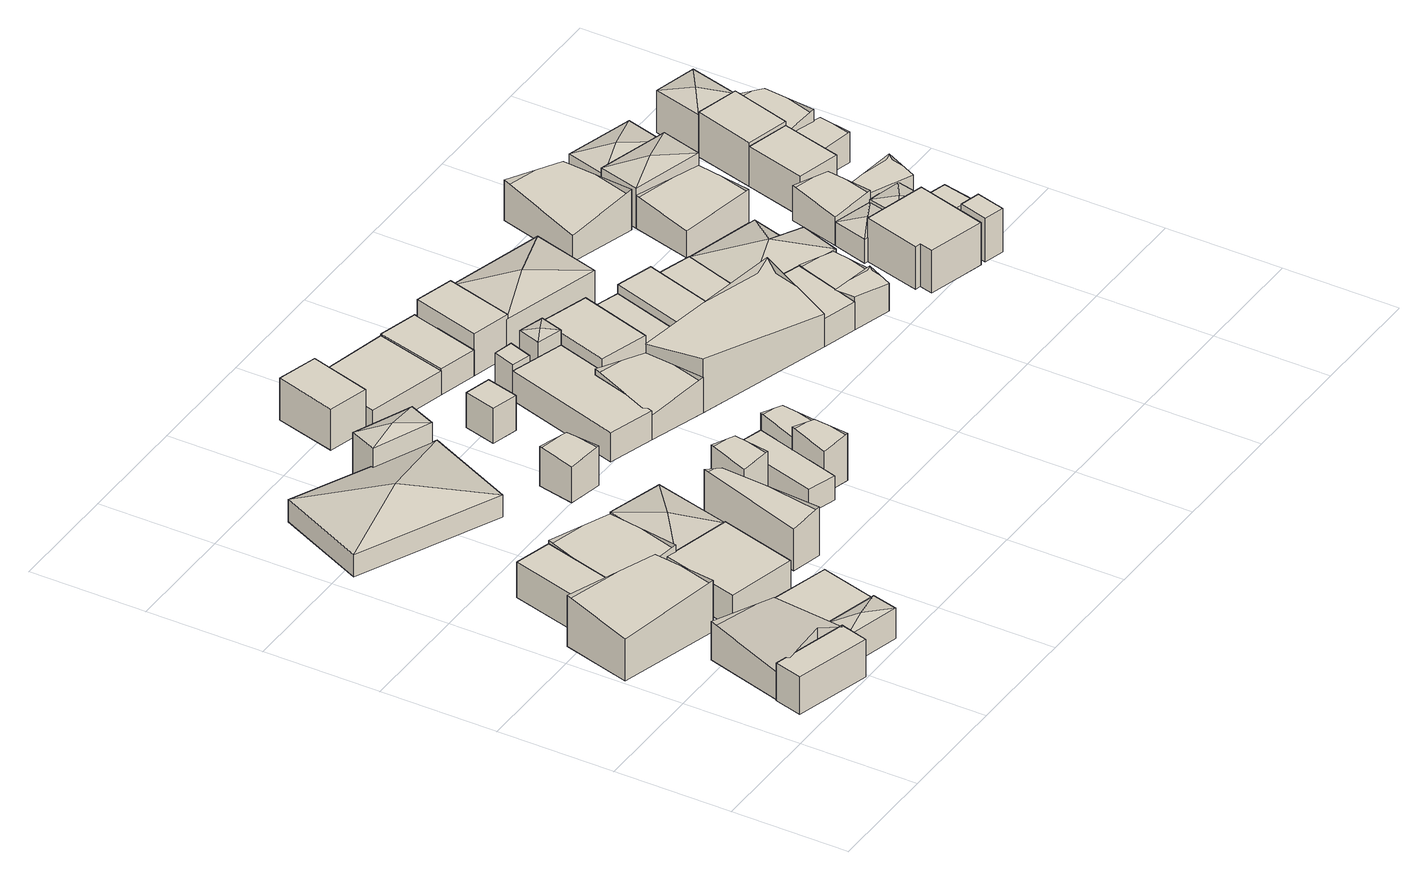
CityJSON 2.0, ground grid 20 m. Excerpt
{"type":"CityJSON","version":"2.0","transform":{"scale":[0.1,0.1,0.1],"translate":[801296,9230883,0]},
"CityObjects":{
"building1":{"type":"Building","attributes":{"Building Type":"Residential","Roof Shape":"flat","Roof Material":"Concrete Aluminum Tile","Roof Material Code":2,"Roof Direction":"northwest","Building Height":6.77,"Roof Slope":6.8,"Footprint Area":68.12,"Solar PV Capacity Low":8.53,"Solar PV Capacity High":11.2,"Solar Annual Energy Low":12298,"Solar Annual Energy High":16208,"Suitable PV Area":50.92},"geometry":[{"type":"MultiSurface","lod":"2.2","boundaries":[[[0,1,2,3]],[[3,2,4,5]],[[2,1,6,4]],[[1,0,7,6]],[[0,3,5,7]],[[5,4,6,7]]]}]},
"building2":{"type":"Building","attributes":{"Building Type":"Residential","Roof Shape":"gable","Roof Material":"Concrete Glazed Tile","Roof Material Code":1,"Roof Direction":"northwest","Building Height":5.13,"Roof Slope":26.9,"Footprint Area":180.85,"Solar PV Capacity Low":22.64,"Solar PV Capacity High":29.74,"Solar Annual Energy Low":32652,"Solar Annual Energy High":43033,"Suitable PV Area":135.19},"geometry":[{"type":"MultiSurface","lod":"2.2","boundaries":[[[8,9,10,3,11]],[[11,3,12,13]],[[3,10,14,12]],[[10,9,15,14]],[[9,8,16,15]],[[8,11,13,16]],[[13,12,14,15,16]]]}]},
"building3":{"type":"Building","attributes":{"Building Type":"Residential","Roof Shape":"gable","Roof Material":"Concrete Glazed Tile","Roof Material Code":1,"Roof Direction":"northwest","Building Height":7.57,"Roof Slope":34.1,"Footprint Area":220.78,"Solar PV Capacity Low":27.64,"Solar PV Capacity High":36.31,"Solar Annual Energy Low":39861,"Solar Annual Energy High":52533,"Suitable PV Area":165.03},"geometry":[{"type":"MultiSurface","lod":"2.2","boundaries":[[[17,18,19,20]],[[20,19,21,22]],[[19,18,23,21]],[[18,17,24,23]],[[17,20,22,24]],[[22,21,23,24]]]}]},
"building4":{"type":"Building","attributes":{"Building Type":"Residential","Roof Shape":"flat","Roof Material":"Concrete Glazed Tile","Roof Material Code":1,"Roof Direction":"northwest","Building Height":6.44,"Roof Slope":5.1,"Footprint Area":94.06,"Solar PV Capacity Low":11.78,"Solar PV Capacity High":15.47,"Solar Annual Energy Low":16982,"Solar Annual Energy High":22381,"Suitable PV Area":70.31},"geometry":[{"type":"MultiSurface","lod":"2.2","boundaries":[[[25,26,27,28]],[[28,27,29,30]],[[27,26,31,29]],[[26,25,32,31]],[[25,28,30,32]],[[30,29,31,32]]]}]},
"building5":{"type":"Building","attributes":{"Building Type":"Residential","Roof Shape":"hip","Roof Material":"Concrete Aluminum Tile","Roof Material Code":2,"Roof Direction":"northwest","Building Height":5.46,"Roof Slope":27.1,"Footprint Area":46.01,"Solar PV Capacity Low":5.76,"Solar PV Capacity High":7.57,"Solar Annual Energy Low":8307,"Solar Annual Energy High":10948,"Suitable PV Area":34.39},"geometry":[{"type":"MultiSurface","lod":"2.2","boundaries":[[[33,34,35,36]],[[36,35,37,38]],[[35,34,39,37]],[[34,33,40,39]],[[33,36,38,40]],[[38,37,41]],[[37,39,41]],[[39,40,41]],[[40,38,41]]]}]},
"building6":{"type":"Building","attributes":{"Building Type":"Residential","Roof Shape":"flat","Roof Material":"Concrete Glazed Tile","Roof Material Code":1,"Roof Direction":"northwest","Building Height":5.01,"Roof Slope":5.6,"Footprint Area":106.57,"Solar PV Capacity Low":13.34,"Solar PV Capacity High":17.53,"Solar Annual Energy Low":19241,"Solar Annual Energy High":25357,"Suitable PV Area":79.66},"geometry":[{"type":"MultiSurface","lod":"2.2","boundaries":[[[11,36,35,42]],[[42,35,43,44]],[[35,36,45,43]],[[36,11,46,45]],[[11,42,44,46]],[[44,43,45,46]]]}]},
"building7":{"type":"Building","attributes":{"Building Type":"Residential","Roof Shape":"gable","Roof Material":"Concrete Glazed Tile","Roof Material Code":1,"Roof Direction":"northwest","Building Height":5.4,"Roof Slope":26,"Footprint Area":176.95,"Solar PV Capacity Low":22.16,"Solar PV Capacity High":29.1,"Solar Annual Energy Low":31947,"Solar Annual Energy High":42104,"Suitable PV Area":132.27},"geometry":[{"type":"MultiSurface","lod":"2.2","boundaries":[[[28,27,47,48]],[[48,47,49,50]],[[47,27,51,49]],[[27,28,52,51]],[[28,48,50,52]],[[50,49,51,52]]]}]},
"building8":{"type":"Building","attributes":{"Building Type":"Residential","Roof Shape":"shed","Roof Material":"Concrete Glazed Tile","Roof Material Code":1,"Roof Direction":"northwest","Building Height":5.72,"Roof Slope":13.4,"Footprint Area":168.51,"Solar PV Capacity Low":21.1,"Solar PV Capacity High":27.71,"Solar Annual Energy Low":30423,"Solar Annual Energy High":40096,"Suitable PV Area":125.96},"geometry":[{"type":"MultiSurface","lod":"2.2","boundaries":[[[53,54,55,56]],[[56,55,57,58]],[[55,54,59,57]],[[54,53,60,59]],[[53,56,58,60]],[[58,57,59,60]]]}]},
"building9":{"type":"Building","attributes":{"Building Type":"Residential","Roof Shape":"hip","Roof Material":"Concrete Aluminum Tile","Roof Material Code":2,"Roof Direction":"northwest","Building Height":4.01,"Roof Slope":27.3,"Footprint Area":453.18,"Solar PV Capacity Low":56.74,"Solar PV Capacity High":74.53,"Solar Annual Energy Low":81819,"Solar Annual Energy High":107831,"Suitable PV Area":338.75},"geometry":[{"type":"MultiSurface","lod":"2.2","boundaries":[[[61,62,63,64]],[[64,63,65,66]],[[63,62,67,65]],[[62,61,68,67]],[[61,64,66,68]],[[66,65,69]],[[65,67,69]],[[67,68,69]],[[68,66,69]]]}]},
"building10":{"type":"Building","attributes":{"Building Type":"Residential","Roof Shape":"hip","Roof Material":"Concrete Aluminum Tile","Roof Material Code":2,"Roof Direction":"northwest","Building Height":5.84,"Roof Slope":20,"Footprint Area":144.05,"Solar PV Capacity Low":18.04,"Solar PV Capacity High":23.69,"Solar Annual Energy Low":26007,"Solar Annual Energy High":34275,"Suitable PV Area":107.68},"geometry":[{"type":"MultiSurface","lod":"2.2","boundaries":[[[48,47,56,70]],[[70,56,71,72]],[[56,47,73,71]],[[47,48,74,73]],[[48,70,72,74]],[[72,71,75]],[[71,73,75]],[[73,74,75]],[[74,72,75]]]}]},
"building11":{"type":"Building","attributes":{"Building Type":"Residential","Roof Shape":"gable","Roof Material":"Concrete Aluminum Tile","Roof Material Code":2,"Roof Direction":"northwest","Building Height":7.55,"Roof Slope":26.6,"Footprint Area":84.47,"Solar PV Capacity Low":10.58,"Solar PV Capacity High":13.89,"Solar Annual Energy Low":15251,"Solar Annual Energy High":20099,"Suitable PV Area":63.14},"geometry":[{"type":"MultiSurface","lod":"2.2","boundaries":[[[76,77,78,79]],[[79,78,80,81]],[[78,77,82,80]],[[77,76,83,82]],[[76,79,81,83]],[[81,80,82,83]]]}]},
"building12":{"type":"Building","attributes":{"Building Type":"Residential","Roof Shape":"hip","Roof Material":"Concrete Aluminum Tile","Roof Material Code":2,"Roof Direction":"northwest","Building Height":7.59,"Roof Slope":27.9,"Footprint Area":54.54,"Solar PV Capacity Low":6.83,"Solar PV Capacity High":8.97,"Solar Annual Energy Low":9846,"Solar Annual Energy High":12976,"Suitable PV Area":40.77},"geometry":[{"type":"MultiSurface","lod":"2.2","boundaries":[[[84,85,86,87]],[[87,86,88,89]],[[86,85,90,88]],[[85,84,91,90]],[[84,87,89,91]],[[89,88,92]],[[88,90,92]],[[90,91,92]],[[91,89,92]]]}]},
"building13":{"type":"Building","attributes":{"Building Type":"Residential","Roof Shape":"gable","Roof Material":"Concrete Aluminum Tile","Roof Material Code":2,"Roof Direction":"northwest","Building Height":6.45,"Roof Slope":30.1,"Footprint Area":37.01,"Solar PV Capacity Low":4.63,"Solar PV Capacity High":6.09,"Solar Annual Energy Low":6683,"Solar Annual Energy High":8807,"Suitable PV Area":27.67},"geometry":[{"type":"MultiSurface","lod":"2.2","boundaries":[[[93,94,95,96]],[[96,95,97,98]],[[95,94,99,97]],[[94,93,100,99]],[[93,96,98,100]],[[98,97,99,100]]]}]},
"building14":{"type":"Building","attributes":{"Building Type":"Residential","Roof Shape":"gable","Roof Material":"Concrete Aluminum Tile","Roof Material Code":2,"Roof Direction":"northwest","Building Height":6.1,"Roof Slope":25.7,"Footprint Area":34.06,"Solar PV Capacity Low":4.27,"Solar PV Capacity High":5.6,"Solar Annual Energy Low":6150,"Solar Annual Energy High":8105,"Suitable PV Area":25.46},"geometry":[{"type":"MultiSurface","lod":"2.2","boundaries":[[[101,102,103,104]],[[104,103,105,106]],[[103,102,107,105]],[[102,101,108,107]],[[101,104,106,108]],[[106,105,107,108]]]}]},
"building15":{"type":"Building","attributes":{"Building Type":"Residential","Roof Shape":"shed","Roof Material":"Concrete Glazed Tile","Roof Material Code":1,"Roof Direction":"northwest","Building Height":7.41,"Roof Slope":13.1,"Footprint Area":76.96,"Solar PV Capacity Low":9.64,"Solar PV Capacity High":12.66,"Solar Annual Energy Low":13895,"Solar Annual Energy High":18312,"Suitable PV Area":57.53},"geometry":[{"type":"MultiSurface","lod":"2.2","boundaries":[[[109,110,111,112]],[[112,111,113,114]],[[111,110,115,113]],[[110,109,116,115]],[[109,112,114,116]],[[114,113,115,116]]]}]},
"building16":{"type":"Building","attributes":{"Building Type":"Residential","Roof Shape":"shed","Roof Material":"Concrete Aluminum Tile","Roof Material Code":2,"Roof Direction":"northwest","Building Height":4.44,"Roof Slope":12.5,"Footprint Area":81.84,"Solar PV Capacity Low":10.25,"Solar PV Capacity High":13.46,"Solar Annual Energy Low":14775,"Solar Annual Energy High":19473,"Suitable PV Area":61.17},"geometry":[{"type":"MultiSurface","lod":"2.2","boundaries":[[[117,101,118,119]],[[119,118,120,121]],[[118,101,122,120]],[[101,117,123,122]],[[117,119,121,123]],[[121,120,122,123]]]}]},
"building17":{"type":"Building","attributes":{"Building Type":"Residential","Roof Shape":"gable","Roof Material":"Concrete Aluminum Tile","Roof Material Code":2,"Roof Direction":"northwest","Building Height":7.68,"Roof Slope":28.5,"Footprint Area":31.76,"Solar PV Capacity Low":3.98,"Solar PV Capacity High":5.22,"Solar Annual Energy Low":5734,"Solar Annual Energy High":7557,"Suitable PV Area":23.74},"geometry":[{"type":"MultiSurface","lod":"2.2","boundaries":[[[124,125,126,127]],[[127,126,128,129]],[[126,125,130,128]],[[125,124,131,130]],[[124,127,129,131]],[[129,128,130,131]]]}]},
"building18":{"type":"Building","attributes":{"Building Type":"Residential","Roof Shape":"flat","Roof Material":"Concrete Aluminum Tile","Roof Material Code":2,"Roof Direction":"northwest","Building Height":6.32,"Roof Slope":6.3,"Footprint Area":26.86,"Solar PV Capacity Low":3.36,"Solar PV Capacity High":4.42,"Solar Annual Energy Low":4849,"Solar Annual Energy High":6390,"Suitable PV Area":20.08},"geometry":[{"type":"MultiSurface","lod":"2.2","boundaries":[[[132,133,134,135]],[[135,134,136,137]],[[134,133,138,136]],[[133,132,139,138]],[[132,135,137,139]],[[137,136,138,139]]]}]},
"building19":{"type":"Building","attributes":{"Building Type":"Residential","Roof Shape":"gable","Roof Material":"Concrete Aluminum Tile","Roof Material Code":2,"Roof Direction":"northwest","Building Height":6.8,"Roof Slope":28,"Footprint Area":30.82,"Solar PV Capacity Low":3.86,"Solar PV Capacity High":5.07,"Solar Annual Energy Low":5564,"Solar Annual Energy High":7333,"Suitable PV Area":23.04},"geometry":[{"type":"MultiSurface","lod":"2.2","boundaries":[[[124,127,140,117]],[[117,140,141,142]],[[140,127,143,141]],[[127,124,144,143]],[[124,117,142,144]],[[142,141,143,144]]]}]},
"building20":{"type":"Building","attributes":{"Building Type":"Residential","Roof Shape":"flat","Roof Material":"Concrete Glazed Tile","Roof Material Code":1,"Roof Direction":"northwest","Building Height":4.37,"Roof Slope":5,"Footprint Area":176.34,"Solar PV Capacity Low":22.08,"Solar PV Capacity High":29,"Solar Annual Energy Low":31838,"Solar Annual Energy High":41960,"Suitable PV Area":131.82},"geometry":[{"type":"MultiSurface","lod":"2.2","boundaries":[[[109,145,146,147]],[[147,146,148,149]],[[146,145,150,148]],[[145,109,151,150]],[[109,147,149,151]],[[149,148,150,151]]]}]},
"building21":{"type":"Building","attributes":{"Building Type":"Residential","Roof Shape":"flat","Roof Material":"Concrete Glazed Tile","Roof Material Code":1,"Roof Direction":"northwest","Building Height":5.26,"Roof Slope":5.7,"Footprint Area":188.98,"Solar PV Capacity Low":23.66,"Solar PV Capacity High":31.08,"Solar Annual Energy Low":34119,"Solar Annual Energy High":44966,"Suitable PV Area":141.26},"geometry":[{"type":"MultiSurface","lod":"2.2","boundaries":[[[152,153,154,155,156,157]],[[157,156,158,159]],[[156,155,160,158]],[[155,154,161,160]],[[154,153,162,161]],[[153,152,163,162]],[[152,157,159,163]],[[159,158,160,161,162,163]]]}]},
"building22":{"type":"Building","attributes":{"Building Type":"Residential","Roof Shape":"shed","Roof Material":"Concrete Aluminum Tile","Roof Material Code":2,"Roof Direction":"northwest","Building Height":6.38,"Roof Slope":14.6,"Footprint Area":13.83,"Solar PV Capacity Low":1.73,"Solar PV Capacity High":2.28,"Solar Annual Energy Low":2498,"Solar Annual Energy High":3292,"Suitable PV Area":10.34},"geometry":[{"type":"MultiSurface","lod":"2.2","boundaries":[[[164,165,155,166]],[[166,155,167,168]],[[155,165,169,167]],[[165,164,170,169]],[[164,166,168,170]],[[168,167,169,170]]]}]},
"building23":{"type":"Building","attributes":{"Building Type":"Residential","Roof Shape":"gable","Roof Material":"Concrete Aluminum Tile","Roof Material Code":2,"Roof Direction":"northwest","Building Height":4.37,"Roof Slope":32.5,"Footprint Area":126.09,"Solar PV Capacity Low":15.79,"Solar PV Capacity High":20.74,"Solar Annual Energy Low":22765,"Solar Annual Energy High":30003,"Suitable PV Area":94.25},"geometry":[{"type":"MultiSurface","lod":"2.2","boundaries":[[[152,157,171,172]],[[172,171,173,174]],[[171,157,175,173]],[[157,152,176,175]],[[152,172,174,176]],[[174,173,175,176]]]}]},
"building24":{"type":"Building","attributes":{"Building Type":"Residential","Roof Shape":"flat","Roof Material":"Concrete Glazed Tile","Roof Material Code":1,"Roof Direction":"northwest","Building Height":4.68,"Roof Slope":7.4,"Footprint Area":86.62,"Solar PV Capacity Low":10.85,"Solar PV Capacity High":14.25,"Solar Annual Energy Low":15639,"Solar Annual Energy High":20611,"Suitable PV Area":64.75},"geometry":[{"type":"MultiSurface","lod":"2.2","boundaries":[[[147,146,177,178]],[[178,177,179,180]],[[177,146,181,179]],[[146,147,182,181]],[[147,178,180,182]],[[180,179,181,182]]]}]},
"building25":{"type":"Building","attributes":{"Building Type":"Residential","Roof Shape":"hip","Roof Material":"Concrete Aluminum Tile","Roof Material Code":2,"Roof Direction":"northwest","Building Height":7.96,"Roof Slope":23.4,"Footprint Area":18.53,"Solar PV Capacity Low":2.32,"Solar PV Capacity High":3.05,"Solar Annual Energy Low":3346,"Solar Annual Energy High":4410,"Suitable PV Area":13.85},"geometry":[{"type":"MultiSurface","lod":"2.2","boundaries":[[[183,184,154,185]],[[185,154,186,187]],[[154,184,188,186]],[[184,183,189,188]],[[183,185,187,189]],[[187,186,190]],[[186,188,190]],[[188,189,190]],[[189,187,190]]]}]},
"building26":{"type":"Building","attributes":{"Building Type":"Residential","Roof Shape":"flat","Roof Material":"Clay Tile Shingle","Roof Material Code":3,"Roof Direction":"northwest","Building Height":7.47,"Roof Slope":10.6,"Footprint Area":112.5,"Solar PV Capacity Low":14.09,"Solar PV Capacity High":18.5,"Solar Annual Energy Low":20312,"Solar Annual Energy High":26769,"Suitable PV Area":84.1},"geometry":[{"type":"MultiSurface","lod":"2.2","boundaries":[[[185,153,172,191]],[[191,172,192,193]],[[172,153,194,192]],[[153,185,195,194]],[[185,191,193,195]],[[193,192,194,195]]]}]},
"building27":{"type":"Building","attributes":{"Building Type":"Residential","Roof Shape":"shed","Roof Material":"Concrete Glazed Tile","Roof Material Code":1,"Roof Direction":"northwest","Building Height":7.6,"Roof Slope":11.9,"Footprint Area":82.61,"Solar PV Capacity Low":10.34,"Solar PV Capacity High":13.59,"Solar Annual Energy Low":14915,"Solar Annual Energy High":19656,"Suitable PV Area":61.75},"geometry":[{"type":"MultiSurface","lod":"2.2","boundaries":[[[196,177,197,198]],[[198,197,199,200]],[[197,177,201,199]],[[177,196,202,201]],[[196,198,200,202]],[[200,199,201,202]]]}]},
"building28":{"type":"Building","attributes":{"Building Type":"Residential","Roof Shape":"flat","Roof Material":"Concrete Glazed Tile","Roof Material Code":1,"Roof Direction":"northwest","Building Height":5.21,"Roof Slope":13.7,"Footprint Area":83.38,"Solar PV Capacity Low":10.44,"Solar PV Capacity High":13.71,"Solar Annual Energy Low":15054,"Solar Annual Energy High":19840,"Suitable PV Area":62.33},"geometry":[{"type":"MultiSurface","lod":"2.2","boundaries":[[[203,204,172,205]],[[205,172,206,207]],[[172,204,208,206]],[[204,203,209,208]],[[203,205,207,209]],[[207,206,208,209]]]}]},
"building29":{"type":"Building","attributes":{"Building Type":"Residential","Roof Shape":"gable","Roof Material":"Concrete Glazed Tile","Roof Material Code":1,"Roof Direction":"northwest","Building Height":5.96,"Roof Slope":31.4,"Footprint Area":301.7,"Solar PV Capacity Low":37.78,"Solar PV Capacity High":49.61,"Solar Annual Energy Low":54470,"Solar Annual Energy High":71788,"Suitable PV Area":225.52},"geometry":[{"type":"MultiSurface","lod":"2.2","boundaries":[[[172,171,210,211]],[[211,210,212,213]],[[210,171,214,212]],[[171,172,215,214]],[[172,211,213,215]],[[213,212,214,215]]]}]},
"building30":{"type":"Building","attributes":{"Building Type":"Residential","Roof Shape":"hip","Roof Material":"Concrete Glazed Tile","Roof Material Code":1,"Roof Direction":"northwest","Building Height":6.87,"Roof Slope":29.2,"Footprint Area":214.26,"Solar PV Capacity Low":26.83,"Solar PV Capacity High":35.24,"Solar Annual Energy Low":38683,"Solar Annual Energy High":50981,"Suitable PV Area":160.16},"geometry":[{"type":"MultiSurface","lod":"2.2","boundaries":[[[216,217,218,198]],[[198,218,219,220]],[[218,217,221,219]],[[217,216,222,221]],[[216,198,220,222]],[[220,219,223]],[[219,221,223]],[[221,222,223]],[[222,220,223]]]}]},
"building31":{"type":"Building","attributes":{"Building Type":"Residential","Roof Shape":"flat","Roof Material":"Concrete Glazed Tile","Roof Material Code":1,"Roof Direction":"northwest","Building Height":6.79,"Roof Slope":13.1,"Footprint Area":86.93,"Solar PV Capacity Low":10.88,"Solar PV Capacity High":14.3,"Solar Annual Energy Low":15695,"Solar Annual Energy High":20685,"Suitable PV Area":64.98},"geometry":[{"type":"MultiSurface","lod":"2.2","boundaries":[[[224,203,205,225]],[[225,205,226,227]],[[205,203,228,226]],[[203,224,229,228]],[[224,225,227,229]],[[227,226,228,229]]]}]},
"building32":{"type":"Building","attributes":{"Building Type":"Residential","Roof Shape":"shed","Roof Material":"Concrete Aluminum Tile","Roof Material Code":2,"Roof Direction":"northwest","Building Height":4.68,"Roof Slope":11.7,"Footprint Area":100.45,"Solar PV Capacity Low":12.58,"Solar PV Capacity High":16.52,"Solar Annual Energy Low":18136,"Solar Annual Energy High":23902,"Suitable PV Area":75.09},"geometry":[{"type":"MultiSurface","lod":"2.2","boundaries":[[[224,225,230,231]],[[231,230,232,233]],[[230,225,234,232]],[[225,224,235,234]],[[224,231,233,235]],[[233,232,234,235]]]}]},
"building33":{"type":"Building","attributes":{"Building Type":"Residential","Roof Shape":"shed","Roof Material":"Concrete Aluminum Tile","Roof Material Code":2,"Roof Direction":"northwest","Building Height":5.06,"Roof Slope":16.6,"Footprint Area":76.62,"Solar PV Capacity Low":9.59,"Solar PV Capacity High":12.6,"Solar Annual Energy Low":13832,"Solar Annual Energy High":18230,"Suitable PV Area":57.27},"geometry":[{"type":"MultiSurface","lod":"2.2","boundaries":[[[236,237,210,238]],[[238,210,239,240]],[[210,237,241,239]],[[237,236,242,241]],[[236,238,240,242]],[[240,239,241,242]]]}]},
"building34":{"type":"Building","attributes":{"Building Type":"Residential","Roof Shape":"gable","Roof Material":"Concrete Aluminum Tile","Roof Material Code":2,"Roof Direction":"northwest","Building Height":4.97,"Roof Slope":30.5,"Footprint Area":28.98,"Solar PV Capacity Low":3.63,"Solar PV Capacity High":4.77,"Solar Annual Energy Low":5232,"Solar Annual Energy High":6895,"Suitable PV Area":21.66},"geometry":[{"type":"MultiSurface","lod":"2.2","boundaries":[[[243,244,245,238]],[[238,245,246,247]],[[245,244,248,246]],[[244,243,249,248]],[[243,238,247,249]],[[247,246,248,249]]]}]},
"building35":{"type":"Building","attributes":{"Building Type":"Residential","Roof Shape":"gable","Roof Material":"Concrete Aluminum Tile","Roof Material Code":2,"Roof Direction":"northwest","Building Height":4.45,"Roof Slope":25,"Footprint Area":54.71,"Solar PV Capacity Low":6.85,"Solar PV Capacity High":9,"Solar Annual Energy Low":9878,"Solar Annual Energy High":13018,"Suitable PV Area":40.9},"geometry":[{"type":"MultiSurface","lod":"2.2","boundaries":[[[245,244,250,236]],[[236,250,251,252]],[[250,244,253,251]],[[244,245,254,253]],[[245,236,252,254]],[[252,251,253,254]]]}]},
"building36":{"type":"Building","attributes":{"Building Type":"Residential","Roof Shape":"hip","Roof Material":"Concrete Glazed Tile","Roof Material Code":1,"Roof Direction":"northwest","Building Height":4.8,"Roof Slope":25.3,"Footprint Area":207.73,"Solar PV Capacity Low":26.01,"Solar PV Capacity High":34.16,"Solar Annual Energy Low":37504,"Solar Annual Energy High":49427,"Suitable PV Area":155.28},"geometry":[{"type":"MultiSurface","lod":"2.2","boundaries":[[[255,256,231,230,257,258]],[[258,257,259,260]],[[257,230,261,259]],[[230,231,262,261]],[[231,256,263,262]],[[256,255,264,263]],[[255,258,260,264]],[[260,259,265]],[[259,261,265]],[[261,262,265]],[[262,263,265]],[[263,264,265]],[[264,260,265]]]}]},
"building37":{"type":"Building","attributes":{"Building Type":"Residential","Roof Shape":"gable","Roof Material":"Concrete Glazed Tile","Roof Material Code":1,"Roof Direction":"northwest","Building Height":4.84,"Roof Slope":33.9,"Footprint Area":175.48,"Solar PV Capacity Low":21.97,"Solar PV Capacity High":28.86,"Solar Annual Energy Low":31681,"Solar Annual Energy High":41753,"Suitable PV Area":131.17},"geometry":[{"type":"MultiSurface","lod":"2.2","boundaries":[[[266,267,268,269]],[[269,268,270,271]],[[268,267,272,270]],[[267,266,273,272]],[[266,269,271,273]],[[271,270,272,273]]]}]},
"building38":{"type":"Building","attributes":{"Building Type":"Residential","Roof Shape":"shed","Roof Material":"Concrete Aluminum Tile","Roof Material Code":2,"Roof Direction":"northwest","Building Height":7.6,"Roof Slope":11.4,"Footprint Area":137.25,"Solar PV Capacity Low":17.19,"Solar PV Capacity High":22.57,"Solar Annual Energy Low":24780,"Solar Annual Energy High":32658,"Suitable PV Area":102.6},"geometry":[{"type":"MultiSurface","lod":"2.2","boundaries":[[[274,275,276,277,278,279]],[[279,278,280,281]],[[278,277,282,280]],[[277,276,283,282]],[[276,275,284,283]],[[275,274,285,284]],[[274,279,281,285]],[[281,280,282,283,284,285]]]}]},
"building39":{"type":"Building","attributes":{"Building Type":"Residential","Roof Shape":"gable","Roof Material":"Concrete Glazed Tile","Roof Material Code":1,"Roof Direction":"northwest","Building Height":4.88,"Roof Slope":26.3,"Footprint Area":135.8,"Solar PV Capacity Low":17,"Solar PV Capacity High":22.33,"Solar Annual Energy Low":24518,"Solar Annual Energy High":32313,"Suitable PV Area":101.51},"geometry":[{"type":"MultiSurface","lod":"2.2","boundaries":[[[286,287,288,289]],[[289,288,290,291]],[[288,287,292,290]],[[287,286,293,292]],[[286,289,291,293]],[[291,290,292,293]]]}]},
"building40":{"type":"Building","attributes":{"Building Type":"Residential","Roof Shape":"hip","Roof Material":"Concrete Glazed Tile","Roof Material Code":1,"Roof Direction":"northwest","Building Height":4.32,"Roof Slope":22.2,"Footprint Area":46.18,"Solar PV Capacity Low":5.78,"Solar PV Capacity High":7.59,"Solar Annual Energy Low":8338,"Solar Annual Energy High":10989,"Suitable PV Area":34.52},"geometry":[{"type":"MultiSurface","lod":"2.2","boundaries":[[[294,295,296,297]],[[297,296,298,299]],[[296,295,300,298]],[[295,294,301,300]],[[294,297,299,301]],[[299,298,302]],[[298,300,302]],[[300,301,302]],[[301,299,302]]]}]},
"building41":{"type":"Building","attributes":{"Building Type":"Residential","Roof Shape":"flat","Roof Material":"Concrete Aluminum Tile","Roof Material Code":2,"Roof Direction":"northwest","Building Height":7.92,"Roof Slope":8.1,"Footprint Area":18.13,"Solar PV Capacity Low":2.27,"Solar PV Capacity High":2.98,"Solar Annual Energy Low":3273,"Solar Annual Energy High":4313,"Suitable PV Area":13.55},"geometry":[{"type":"MultiSurface","lod":"2.2","boundaries":[[[303,304,305,306]],[[306,305,307,308]],[[305,304,309,307]],[[304,303,310,309]],[[303,306,308,310]],[[308,307,309,310]]]}]},
"building42":{"type":"Building","attributes":{"Building Type":"Residential","Roof Shape":"hip","Roof Material":"Concrete Glazed Tile","Roof Material Code":1,"Roof Direction":"northwest","Building Height":7.24,"Roof Slope":22.9,"Footprint Area":94.2,"Solar PV Capacity Low":11.79,"Solar PV Capacity High":15.49,"Solar Annual Energy Low":17007,"Solar Annual Energy High":22414,"Suitable PV Area":70.41},"geometry":[{"type":"MultiSurface","lod":"2.2","boundaries":[[[311,286,289,312]],[[312,289,313,314]],[[289,286,315,313]],[[286,311,316,315]],[[311,312,314,316]],[[314,313,317]],[[313,315,317]],[[315,316,317]],[[316,314,317]]]}]},
"building43":{"type":"Building","attributes":{"Building Type":"Residential","Roof Shape":"gable","Roof Material":"Concrete Glazed Tile","Roof Material Code":1,"Roof Direction":"northwest","Building Height":5.24,"Roof Slope":27,"Footprint Area":65.65,"Solar PV Capacity Low":8.22,"Solar PV Capacity High":10.8,"Solar Annual Energy Low":11854,"Solar Annual Energy High":15622,"Suitable PV Area":49.08},"geometry":[{"type":"MultiSurface","lod":"2.2","boundaries":[[[318,297,296,319]],[[319,296,320,321]],[[296,297,322,320]],[[297,318,323,322]],[[318,319,321,323]],[[321,320,322,323]]]}]},
"building44":{"type":"Building","attributes":{"Building Type":"Residential","Roof Shape":"hip","Roof Material":"Concrete Glazed Tile","Roof Material Code":1,"Roof Direction":"northwest","Building Height":4.77,"Roof Slope":29.1,"Footprint Area":38.8,"Solar PV Capacity Low":4.86,"Solar PV Capacity High":6.38,"Solar Annual Energy Low":7004,"Solar Annual Energy High":9231,"Suitable PV Area":29},"geometry":[{"type":"MultiSurface","lod":"2.2","boundaries":[[[324,325,295,326]],[[326,295,327,328]],[[295,325,329,327]],[[325,324,330,329]],[[324,326,328,330]],[[328,327,331]],[[327,329,331]],[[329,330,331]],[[330,328,331]]]}]},
"building45":{"type":"Building","attributes":{"Building Type":"Residential","Roof Shape":"shed","Roof Material":"Concrete Aluminum Tile","Roof Material Code":2,"Roof Direction":"northwest","Building Height":5.69,"Roof Slope":16.6,"Footprint Area":26.87,"Solar PV Capacity Low":3.36,"Solar PV Capacity High":4.42,"Solar Annual Energy Low":4852,"Solar Annual Energy High":6395,"Suitable PV Area":20.09},"geometry":[{"type":"MultiSurface","lod":"2.2","boundaries":[[[332,279,333,334]],[[334,333,335,336]],[[333,279,337,335]],[[279,332,338,337]],[[332,334,336,338]],[[336,335,337,338]]]}]},
"building46":{"type":"Building","attributes":{"Building Type":"Residential","Roof Shape":"hip","Roof Material":"Concrete Glazed Tile","Roof Material Code":1,"Roof Direction":"northwest","Building Height":5.48,"Roof Slope":26.9,"Footprint Area":91.31,"Solar PV Capacity Low":11.43,"Solar PV Capacity High":15.02,"Solar Annual Energy Low":16486,"Solar Annual Energy High":21727,"Suitable PV Area":68.26},"geometry":[{"type":"MultiSurface","lod":"2.2","boundaries":[[[339,340,312,341]],[[341,312,342,343]],[[312,340,344,342]],[[340,339,345,344]],[[339,341,343,345]],[[343,342,346]],[[342,344,346]],[[344,345,346]],[[345,343,346]]]}]},
"building47":{"type":"Building","attributes":{"Building Type":"Residential","Roof Shape":"gable","Roof Material":"Concrete Glazed Tile","Roof Material Code":1,"Roof Direction":"northwest","Building Height":4.61,"Roof Slope":34.4,"Footprint Area":44.07,"Solar PV Capacity Low":5.52,"Solar PV Capacity High":7.25,"Solar Annual Energy Low":7957,"Solar Annual Energy High":10487,"Suitable PV Area":32.94},"geometry":[{"type":"MultiSurface","lod":"2.2","boundaries":[[[347,348,296,349]],[[349,296,350,351]],[[296,348,352,350]],[[348,347,353,352]],[[347,349,351,353]],[[351,350,352,353]]]}]},
"building48":{"type":"Building","attributes":{"Building Type":"Residential","Roof Shape":"flat","Roof Material":"Concrete Glazed Tile","Roof Material Code":1,"Roof Direction":"northwest","Building Height":7.24,"Roof Slope":12,"Footprint Area":81.33,"Solar PV Capacity Low":10.18,"Solar PV Capacity High":13.37,"Solar Annual Energy Low":14683,"Solar Annual Energy High":19351,"Suitable PV Area":60.79},"geometry":[{"type":"MultiSurface","lod":"2.2","boundaries":[[[354,355,356,357]],[[357,356,358,359]],[[356,355,360,358]],[[355,354,361,360]],[[354,357,359,361]],[[359,358,360,361]]]}]},
"building49":{"type":"Building","attributes":{"Building Type":"Residential","Roof Shape":"shed","Roof Material":"Concrete Glazed Tile","Roof Material Code":1,"Roof Direction":"northwest","Building Height":7.85,"Roof Slope":15.6,"Footprint Area":80.75,"Solar PV Capacity Low":10.11,"Solar PV Capacity High":13.28,"Solar Annual Energy Low":14578,"Solar Annual Energy High":19213,"Suitable PV Area":60.36},"geometry":[{"type":"MultiSurface","lod":"2.2","boundaries":[[[362,354,357,363]],[[363,357,364,365]],[[357,354,366,364]],[[354,362,367,366]],[[362,363,365,367]],[[365,364,366,367]]]}]},
"building50":{"type":"Building","attributes":{"Building Type":"Residential","Roof Shape":"gable","Roof Material":"Concrete Glazed Tile","Roof Material Code":1,"Roof Direction":"northwest","Building Height":4.97,"Roof Slope":25.7,"Footprint Area":44.01,"Solar PV Capacity Low":5.51,"Solar PV Capacity High":7.24,"Solar Annual Energy Low":7946,"Solar Annual Energy High":10472,"Suitable PV Area":32.9},"geometry":[{"type":"MultiSurface","lod":"2.2","boundaries":[[[357,368,369,370]],[[370,369,371,372]],[[369,368,373,371]],[[368,357,374,373]],[[357,370,372,374]],[[372,371,373,374]]]}]},
"building51":{"type":"Building","attributes":{"Building Type":"Residential","Roof Shape":"hip","Roof Material":"Concrete Glazed Tile","Roof Material Code":1,"Roof Direction":"northwest","Building Height":7.56,"Roof Slope":27.6,"Footprint Area":66.9,"Solar PV Capacity Low":8.38,"Solar PV Capacity High":11,"Solar Annual Energy Low":12078,"Solar Annual Energy High":15918,"Suitable PV Area":50.01},"geometry":[{"type":"MultiSurface","lod":"2.2","boundaries":[[[375,362,363,376]],[[376,363,377,378]],[[363,362,379,377]],[[362,375,380,379]],[[375,376,378,380]],[[378,377,381]],[[377,379,381]],[[379,380,381]],[[380,378,381]]]}]},
"building52":{"type":"Building","attributes":{"Building Type":"Residential","Roof Shape":"gable","Roof Material":"Concrete Glazed Tile","Roof Material Code":1,"Roof Direction":"northwest","Building Height":5.6,"Roof Slope":32.8,"Footprint Area":63.66,"Solar PV Capacity Low":7.97,"Solar PV Capacity High":10.47,"Solar Annual Energy Low":11494,"Solar Annual Energy High":15148,"Suitable PV Area":47.59},"geometry":[{"type":"MultiSurface","lod":"2.2","boundaries":[[[382,383,384,363]],[[363,384,385,386]],[[384,383,387,385]],[[383,382,388,387]],[[382,363,386,388]],[[386,385,387,388]]]}]}
},
"vertices":[
[77,86,0],[64,38,0],[196,3,0],[209,51,0],[196,3,68],[209,51,68],[64,38,68],[77,86,68],
[118,221,0],[79,86,0],[160,64,0],[239,185,0],[209,51,65],[239,185,51],[160,64,88],[79,86,51],[118,221,69],
[40,421,0],[7,303,0],[181,255,0],[214,373,0],[181,255,92],[214,373,76],[7,303,76],[40,421,92],
[109,548,0],[72,412,0],[136,395,0],[173,531,0],[136,395,64],[173,531,64],[72,412,64],[109,548,64],
[204,39,0],[302,14,0],[313,58,0],[216,83,0],[313,58,55],[216,83,55],[302,14,55],[204,39,55],[259,48,61],
[340,158,0],[313,58,50],[340,158,50],[216,83,50],[239,185,50],
[255,362,0],[296,498,0],[255,362,72],[296,498,54],[136,395,54],[173,531,70],
[237,367,0],[204,235,0],[325,207,0],[358,338,0],[325,207,57],[358,338,60],[204,235,58],[237,367,61],
[104,935,0],[32,781,0],[274,669,0],[345,823,0],[274,669,40],[345,823,40],[32,781,40],[104,935,40],[189,802,65],
[392,471,0],[358,338,58],[392,471,58],[255,362,58],[296,498,58],[325,417,68],
[454,400,0],[417,409,0],[374,231,0],[426,218,0],[374,231,76],[426,218,88],[417,409,92],[454,400,76],
[255,914,0],[236,868,0],[336,826,0],[356,872,0],[336,826,76],[356,872,76],[236,868,76],[255,914,76],[296,870,84],
[370,662,0],[357,600,0],[415,588,0],[428,650,0],[415,588,71],[428,650,65],[357,600,65],[370,662,71],
[551,435,0],[504,448,0],[485,381,0],[532,368,0],[485,381,61],[532,368,69],[504,448,69],[551,435,61],
[389,1058,0],[320,1077,0],[292,973,0],[361,954,0],[292,973,74],[361,954,74],[320,1077,76],[389,1058,76],
[602,421,0],[509,285,0],[559,270,0],[509,285,45],[559,270,44],[551,435,46],[602,421,46],
[583,356,0],[565,291,0],[612,279,0],[628,344,0],[612,279,85],[628,344,77],[565,291,77],[583,356,86],
[443,831,0],[428,776,0],[474,764,0],[488,819,0],[474,764,63],[488,819,63],[428,776,63],[443,831,63],
[645,409,0],[645,409,68],[602,421,77],[628,344,76],[583,356,68],
[357,940,0],[495,904,0],[527,1026,0],[495,904,44],[527,1026,44],[357,940,44],[389,1058,44],
[590,697,0],[604,693,0],[630,779,0],[537,807,0],[475,603,0],[554,579,0],[475,603,53],[554,579,53],[537,807,53],[630,779,53],[604,693,53],[590,697,53],
[582,836,0],[549,844,0],[570,797,0],[537,807,64],[570,797,64],[549,844,65],[582,836,65],
[652,549,0],[687,668,0],[652,549,64],[687,668,44],[554,579,44],[590,697,64],
[561,887,0],[594,1008,0],[561,887,47],[594,1008,47],[495,904,47],[527,1026,47],
[598,831,0],[586,792,0],[642,818,0],[630,779,80],[642,818,80],[586,792,80],[598,831,80],[614,805,84],
[725,793,0],[687,668,75],[725,793,75],[604,693,75],[642,818,75],
[592,1002,0],[629,869,0],[658,984,0],[629,869,76],[658,984,78],[561,887,76],[592,1002,78],
[786,774,0],[724,793,0],[748,650,0],[687,668,52],[748,650,52],[724,793,52],[786,774,52],
[886,480,0],[921,598,0],[886,480,60],[921,598,98],[652,549,97],[687,668,60],
[626,869,0],[799,821,0],[831,937,0],[831,937,69],[658,984,69],[799,821,69],[626,869,69],[728,903,84],
[850,755,0],[812,630,0],[748,650,68],[812,630,68],[786,774,68],[850,755,68],
[886,608,0],[924,733,0],[886,608,47],[924,733,49],[812,630,47],[850,755,49],
[981,579,0],[920,598,0],[946,463,0],[886,480,51],[946,463,51],[920,598,53],[981,579,53],
[1013,444,0],[1025,484,0],[959,504,0],[959,504,50],[946,463,60],[1025,484,60],[1013,444,50],
[1048,559,0],[1048,559,45],[981,579,54],[1025,484,54],[959,504,45],
[1036,637,0],[1054,698,0],[1051,557,0],[1075,626,0],[1051,557,48],[1075,626,48],[886,608,48],[924,733,48],[1054,698,48],[1036,637,48],[1004,643,64],
[924,1049,0],[884,908,0],[998,875,0],[1039,1016,0],[998,875,73],[1039,1016,48],[884,908,48],[924,1049,73],
[1105,535,0],[1080,438,0],[1090,436,0],[1084,413,0],[1183,387,0],[1214,507,0],[1183,387,76],[1214,507,78],[1084,413,77],[1090,436,77],[1080,438,77],[1105,535,79],
[1005,871,0],[978,769,0],[1102,736,0],[1130,838,0],[1102,736,60],[1130,838,49],[978,769,49],[1005,871,60],
[1099,536,0],[1170,517,0],[1186,578,0],[1116,597,0],[1186,578,43],[1116,597,43],[1170,517,43],[1099,536,43],[1143,557,50],
[1240,425,0],[1205,434,0],[1192,385,0],[1227,376,0],[1192,385,79],[1227,376,79],[1205,434,79],[1240,425,79],
[1024,942,0],[1149,908,0],[1130,838,72],[1149,908,72],[1005,871,72],[1024,942,72],[1077,890,81],
[1139,683,0],[1210,664,0],[1186,578,63],[1210,664,52],[1116,597,52],[1139,683,63],
[1244,565,0],[1184,578,0],[1230,503,0],[1170,517,48],[1230,503,48],[1184,578,48],[1244,565,48],[1207,541,55],
[1261,495,0],[1201,455,0],[1251,442,0],[1201,455,57],[1251,442,57],[1214,507,59],[1261,495,58],
[1051,1013,0],[1031,941,0],[1169,980,0],[1149,908,55],[1169,980,55],[1031,941,55],[1051,1013,55],[1100,961,65],
[1285,604,0],[1198,625,0],[1273,556,0],[1186,578,59],[1273,556,46],[1198,625,46],[1285,604,59],
[1181,782,0],[1154,679,0],[1228,660,0],[1255,763,0],[1228,660,72],[1255,763,72],[1154,679,72],[1181,782,72],
[1208,884,0],[1282,865,0],[1255,763,79],[1282,865,81],[1181,782,79],[1208,884,81],
[1239,703,0],[1308,685,0],[1324,745,0],[1308,685,56],[1324,745,50],[1239,703,50],[1255,763,56],
[1230,969,0],[1304,950,0],[1282,865,76],[1304,950,76],[1208,884,76],[1230,969,76],[1256,917,85],
[1250,764,0],[1308,746,0],[1339,848,0],[1339,848,56],[1282,865,74],[1308,746,74],[1250,764,56]
]}
